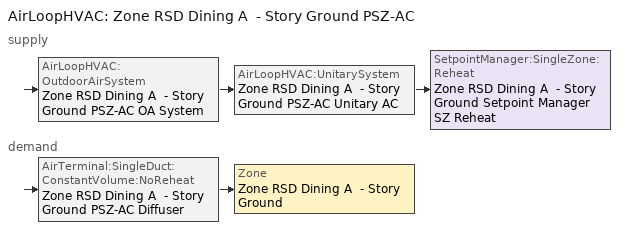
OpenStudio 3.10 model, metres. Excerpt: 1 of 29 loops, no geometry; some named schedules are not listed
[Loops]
AirLoopHVAC 'Zone RSD Dining A  - Story Ground PSZ-AC'
 supply: AirLoopHVAC:OutdoorAirSystem 'Zone RSD Dining A  - Story Ground PSZ-AC OA System' > AirLoopHVAC:UnitarySystem 'Zone RSD Dining A  - Story Ground PSZ-AC Unitary AC' > SetpointManager:SingleZone:Reheat 'Zone RSD Dining A  - Story Ground Setpoint Manager SZ Reheat'
 demand: AirTerminal:SingleDuct:ConstantVolume:NoReheat 'Zone RSD Dining A  - Story Ground PSZ-AC Diffuser' > Zone 'Zone RSD Dining A  - Story Ground'
[Sizing:Zone]
Zone RSD Dining A  - Story Ground: Zone Cooling Design Supply Air Temperature Input Method=SupplyAirTemperature; Zone Cooling Design Supply Air Temperature {C}=12.7778; Zone Cooling Design Supply Air Temperature Difference {deltaC}=11.11; Zone Heating Design Supply Air Temperature Input Method=SupplyAirTemperature; Zone Heating Design Supply Air Temperature {C}=50; Zone Heating Design Supply Air Temperature Difference {deltaC}=11.11; Zone Cooling Design Supply Air Humidity Ratio {kg-H2O/kg-air}=0.0085; Zone Heating Design Supply Air Humidity Ratio {kg-H2O/kg-air}=0.008; Cooling Design Air Flow Method=DesignDay; Heating Design Air Flow Method=DesignDay; Account for Dedicated Outdoor Air System=No; Dedicated Outdoor Air System Control Strategy=NeutralSupplyAir; Dedicated Outdoor Air Low Setpoint Temperature for Design {C}=autosize; Dedicated Outdoor Air High Setpoint Temperature for Design {C}=autosize; Zone Load Sizing Method=Sensible Load Only No Latent Load; Zone Latent Cooling Design Supply Air Humidity Ratio Input Method=HumidityRatioDifference; Zone Cooling Design Supply Air Humidity Ratio Difference {kgWater/kgDryAir}=0.005; Zone Latent Heating Design Supply Air Humidity Ratio Input Method=HumidityRatioDifference; Zone Humidification Design Supply Air Humidity Ratio Difference {kgWater/kgDryAir}=0.005; Sizing Option=Coincident
[Zone equipment]
Zone RSD Dining A  - Story Ground: Zone RSD Dining A  - Story Ground PSZ-AC Diffuser
[AirLoopHVAC]
Zone RSD Dining A  - Story Ground PSZ-AC: Availability Schedule=Always On Discrete; Design Supply Air Flow Rate {m3/s}=0.157478; Design Return Air Flow Fraction of Supply Air Flow=1
[Sizing:System]
Zone RSD Dining A  - Story Ground PSZ-AC: Type of Load to Size On=Sensible; Design Outdoor Air Flow Rate {m3/s}=0.157478; Central Heating Maximum System Air Flow Ratio=1; Preheat Design Temperature {C}=7.22222; Preheat Design Humidity Ratio {kg-H2O/kg-Air}=0.008; Precool Design Temperature {C}=12.7778; Precool Design Humidity Ratio {kg-H2O/kg-Air}=0.008; Central Cooling Design Supply Air Temperature {C}=12.7778; Central Heating Design Supply Air Temperature {C}=50; Sizing Option=Coincident; 100% Outdoor Air in Cooling=No; 100% Outdoor Air in Heating=No; Central Cooling Design Supply Air Humidity Ratio {kg-H2O/kg-Air}=0.0085; Central Heating Design Supply Air Humidity Ratio {kg-H2O/kg-Air}=0.008; Cooling Design Air Flow Method=DesignDay; Heating Design Air Flow Method=DesignDay; System Outdoor Air Method=ZoneSum; Zone Maximum Outdoor Air Fraction=1; Cooling Supply Air Flow Rate Per Floor Area {m3/s-m2}=0.00996765; Cooling Fraction of Autosized Cooling Supply Air Flow Rate=1; Cooling Supply Air Flow Rate Per Unit Cooling Capacity {m3/s-W}=3.94755e-05; Heating Supply Air Flow Rate Per Floor Area {m3/s-m2}=0.00996765; Heating Fraction of Autosized Heating Supply Air Flow Rate=1; Heating Fraction of Autosized Cooling Supply Air Flow Rate=1; Heating Supply Air Flow Rate Per Unit Heating Capacity {m3/s-W}=3.15882e-05; Cooling Design Capacity Method=CoolingDesignCapacity; Cooling Design Capacity {W}=2493.43; Cooling Design Capacity Per Floor Area {W/m2}=234.7; Fraction of Autosized Cooling Design Capacity=1; Heating Design Capacity Method=HeatingDesignCapacity; Heating Design Capacity {W}=3355.96; Heating Design Capacity Per Floor Area {W/m2}=157; Fraction of Autosized Heating Design Capacity=1; Central Cooling Capacity Control Method=OnOff; Occupant Diversity=1
[SetpointManager:SingleZone:Reheat]
Zone RSD Dining A  - Story Ground Setpoint Manager SZ Reheat: Minimum Supply Air Temperature {C}=12.7778; Maximum Supply Air Temperature {C}=50; Control Zone=Zone RSD Dining A  - Story Ground; Setpoint Node or NodeList=Zone RSD Dining A  - Story Ground PSZ-AC Supply Outlet Node
[Coil:Heating:Gas]
Zone RSD Dining A  - Story Ground PSZ-AC Gas Htg Coil: Availability Schedule=Always On Discrete; Gas Burner Efficiency=0.8; Nominal Capacity {W}=7035.37; On Cycle Parasitic Electric Load {W}=0; Off Cycle Parasitic Gas Load {W}=0
[Coil:Heating:Electric]
Zone RSD Dining A  - Story Ground PSZ-AC No Heat: Availability Schedule=Always Off Discrete; Efficiency=1; Nominal Capacity {W}=0
[Coil:Cooling:DX:SingleSpeed]
Zone RSD Dining A  - Story Ground PSZ-AC 1spd DX AC Clg Coil 9kBtu/hr 9.7SEER 8kBtu/hr 13.0SEER: Availability Schedule=Always On Discrete; Rated Total Cooling Capacity {W}=3593.72; Rated Sensible Heat Ratio=0.727691; Rated COP {W/W}=3.91157; Rated Air Flow Rate {m3/s}=0.157478; Rated Evaporator Fan Power Per Volume Flow Rate 2017 {W/(m3/s)}=773.3; Rated Evaporator Fan Power Per Volume Flow Rate 2023 {W/(m3/s)}=934.4; Total Cooling Capacity Function of Temperature Curve=SpltAC1Sp_ClCap_fT; Total Cooling Capacity Function of Flow Fraction Curve=DXCOOL-NECB2011-REF-CAPFFLOW; Energy Input Ratio Function of Temperature Curve=SpltAC1Sp_EIR_fT; Energy Input Ratio Function of Flow Fraction Curve=DXCOOL-NECB2011-REF-COOLEIRFFLOW; Part Load Fraction Correlation Curve=DXCOOL-NECB2011-REF-COOLPLFFPLR; Minimum Outdoor Dry-Bulb Temperature for Compressor Operation {C}=-25; Nominal Time for Condensate Removal to Begin {s}=0; Ratio of Initial Moisture Evaporation Rate and Steady State Latent Capacity=0; Maximum Cycling Rate {cycles/hr}=0; Latent Capacity Time Constant {s}=0; Condenser Type=AirCooled; Evaporative Condenser Effectiveness=0.9; Evaporative Condenser Air Flow Rate {m3/s}=autosize; Evaporative Condenser Pump Rated Power Consumption {W}=autosize; Crankcase Heater Capacity {W}=0; Maximum Outdoor Dry-Bulb Temperature for Crankcase Heater Operation {C}=10; Basin Heater Capacity {W/K}=0; Basin Heater Setpoint Temperature {C}=2
[Fan:OnOff]
Zone RSD Dining A  - Story Ground PSZ-AC Fan: Availability Schedule=Always On Discrete; Fan Total Efficiency=0.546; Pressure Rise {Pa}=622.722; Maximum Flow Rate {m3/s}=0.157478; Motor Efficiency=0.84; Motor In Airstream Fraction=1; Fan Power Ratio Function of Speed Ratio Curve=Fan On Off Power Curve; Fan Efficiency Ratio Function of Speed Ratio Curve=Fan On Off Efficiency Curve
[AirLoopHVAC:UnitarySystem]
Zone RSD Dining A  - Story Ground PSZ-AC Unitary AC: Control Type=Load; Controlling Zone or Thermostat Location=Zone RSD Dining A  - Story Ground; Dehumidification Control Type=None; Availability Schedule=Outage Availability Schedule; Supply Fan=Zone RSD Dining A  - Story Ground PSZ-AC Fan; Fan Placement=DrawThrough; Supply Air Fan Operating Mode Schedule=Always On Discrete; Heating Coil=Zone RSD Dining A  - Story Ground PSZ-AC Gas Htg Coil; DX Heating Coil Sizing Ratio=1; Cooling Coil=Zone RSD Dining A  - Story Ground PSZ-AC 1spd DX AC Clg Coil 9kBtu/hr 9.7SEER 8kBtu/hr 13.0SEER; Use DOAS DX Cooling Coil=No; DOAS DX Cooling Coil Leaving Minimum Air Temperature {C}=2; Latent Load Control=SensibleOnlyLoadControl; Supplemental Heating Coil=Zone RSD Dining A  - Story Ground PSZ-AC No Heat; Supply Air Flow Rate Method During Cooling Operation=SupplyAirFlowRate; Supply Air Flow Rate During Cooling Operation {m3/s}=0.157478; Supply Air Flow Rate Method During Heating Operation=SupplyAirFlowRate; Supply Air Flow Rate During Heating Operation {m3/s}=0.157478; Supply Air Flow Rate Method When No Cooling or Heating is Required=None; No Load Supply Air Flow Rate Control Set To Low Speed=Yes; Maximum Supply Air Temperature {C}=50; Maximum Outdoor Dry-Bulb Temperature for Supplemental Heater Operation {C}=21; Ancilliary On-Cycle Electric Power {W}=0; Ancilliary Off-Cycle Electric Power {W}=0
[Controller:OutdoorAir]
Zone RSD Dining A  - Story Ground PSZ-AC OA System Controller: Minimum Outdoor Air Flow Rate {m3/s}=0.0558445; Maximum Outdoor Air Flow Rate {m3/s}=0.157478; Economizer Control Type=NoEconomizer; Economizer Control Action Type=ModulateFlow; Economizer Maximum Limit Dry-Bulb Temperature {C}=28; Economizer Maximum Limit Enthalpy {J/kg}=64000; Lockout Type=LockoutWithCompressor; Minimum Limit Type=FixedMinimum; Minimum Outdoor Air Schedule=Zone RSD Dining A  - Story Ground PSZ-AC_night_ventcycle_schedule; Controller Mechanical Ventilation=Controller Mechanical Ventilation 1; High Humidity Control=No; High Humidity Outdoor Air Flow Ratio=1; Control High Indoor Humidity Based on Outdoor Humidity Ratio=Yes; Heat Recovery Bypass Control Type=BypassWhenWithinEconomizerLimits; Economizer Operation Staging=InterlockedWithMechanicalCooling
[Controller:MechanicalVentilation]
Controller Mechanical Ventilation 1: Availability Schedule=Always On Discrete
[AirLoopHVAC:OutdoorAirSystem]
Zone RSD Dining A  - Story Ground PSZ-AC OA System: Controller=Zone RSD Dining A  - Story Ground PSZ-AC OA System Controller
[AirTerminal:SingleDuct:ConstantVolume:NoReheat]
Zone RSD Dining A  - Story Ground PSZ-AC Diffuser: Availability Schedule=Always On Discrete; Maximum Air Flow Rate {m3/s}=0.157478
[Schedule:Constant]
Name | Value
Always On Discrete; Zone RSD Dining A  - Story Ground PSZ-AC_night_ventcycle_schedule | 1
Always Off Discrete | 0
[Curve:Exponent]
Fan On Off Power Curve: Coefficient1 Constant=1; Coefficient2 Constant=0; Coefficient3 Constant=0; Minimum Value of x=0; Maximum Value of x=1
[Curve:Cubic] Maximum Value of x=1
Name | Coefficient1 Constant | Coefficient2 x | Coefficient3 x**2 | Coefficient4 x**3 | Minimum Value of x
Fan On Off Efficiency Curve | 1 | 0 | 0 | 0 | 0
DXCOOL-NECB2011-REF-COOLPLFFPLR | 0.0277 | 4.9151 | -8.184 | 4.2702 | 0.7
[Curve:Biquadratic] Minimum Value of x=7.22222; Maximum Value of x=29.44444; Minimum Value of y=-23.333; Maximum Value of y=46.11111
Name | Coefficient1 Constant | Coefficient2 x | Coefficient3 x**2 | Coefficient4 y | Coefficient5 y**2 | Coefficient6 x*y
SpltAC1Sp_ClCap_fT | 0.67916 | 0.016938 | 0.00069336 | 0.0045576 | -8.42e-05 | -0.00047628
SpltAC1Sp_EIR_fT | 0.739046 | -0.00778968 | 0.000128304 | -0.00027 | 0.0006642 | -0.000648
[Curve:Quadratic] Coefficient1 Constant=1; Coefficient2 x=0; Coefficient3 x**2=0; Minimum Value of x=0; Maximum Value of x=1
DXCOOL-NECB2011-REF-CAPFFLOW; DXCOOL-NECB2011-REF-COOLEIRFFLOW
